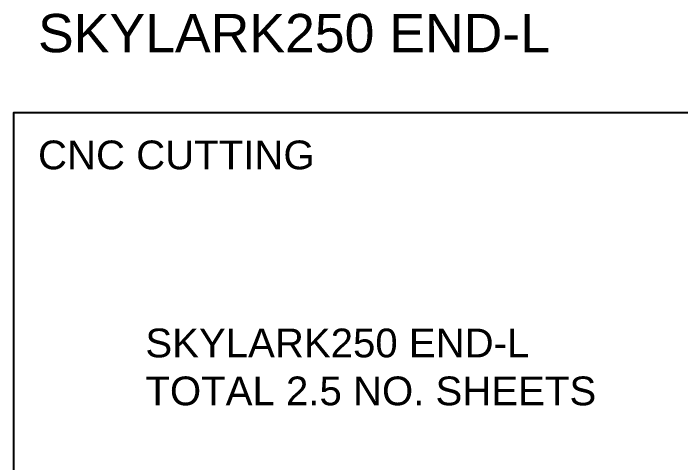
# Model space of a CAD drawing. Header units: millimetres. Extents: x -30 to 12678, y 0 to 23683.
# Drawn here: x 0 to 3481, y 3769 to 6113 of the extents above; entities that cross this region are included whole.
import ezdxf

# ---------------------------------------------------------------- set-up
doc = ezdxf.new("R2010")
doc.units = ezdxf.units.MM
doc.layers.add('0_SHEET_SPRUCEPLY_2440X122', color=1, linetype='Continuous', true_color=0xff0000)
doc.layers.add('DONOTCUT', color=18, linetype='Continuous', true_color=0x000000)
doc.styles.add('ARIAL_REGULAR', font='arial.ttf')

msp = doc.modelspace()

# ---------------------------------------------------------------- linework, layer by layer
at = {"layer": 'DONOTCUT'}
msp.add_lwpolyline([(0, 0), (7173.1, 0), (7173.1, 5593.4), (0, 5593.4)], close=True, dxfattribs=at)

# ---------------------------------------------------------------- texts
at = {"layer": '0_SHEET_SPRUCEPLY_2440X122', "color": 1, "true_color": 0xff0000, "char_height": 0.5, "width": 4.918, "attachment_point": 1, "style": 'ARIAL_REGULAR'}
for s, insert in [('001 x1', (712.9, 3808.2)), ('002 x1', (2132.9, 3808.2))]:
    msp.add_mtext(s, dxfattribs=dict(at, insert=insert))
at = {"layer": 'DONOTCUT', "attachment_point": 1, "style": 'ARIAL_REGULAR'}
for s, insert, char_height, width in [('SKYLARK250 END-L', (128.7, 6110, 0), 200, 5702.174), ('CNC CUTTING', (128.7, 5449.5, 0), 150, 3150), ('{\\fArial;SKYLARK250 END-L}\\P{\\fArial;TOTAL 2.5 NO. SHEETS}', (688.8, 4468.6), 150, 4961.413)]:
    msp.add_mtext(s, dxfattribs=dict(at, insert=insert, char_height=char_height, width=width))

doc.saveas('drawing.dxf')
